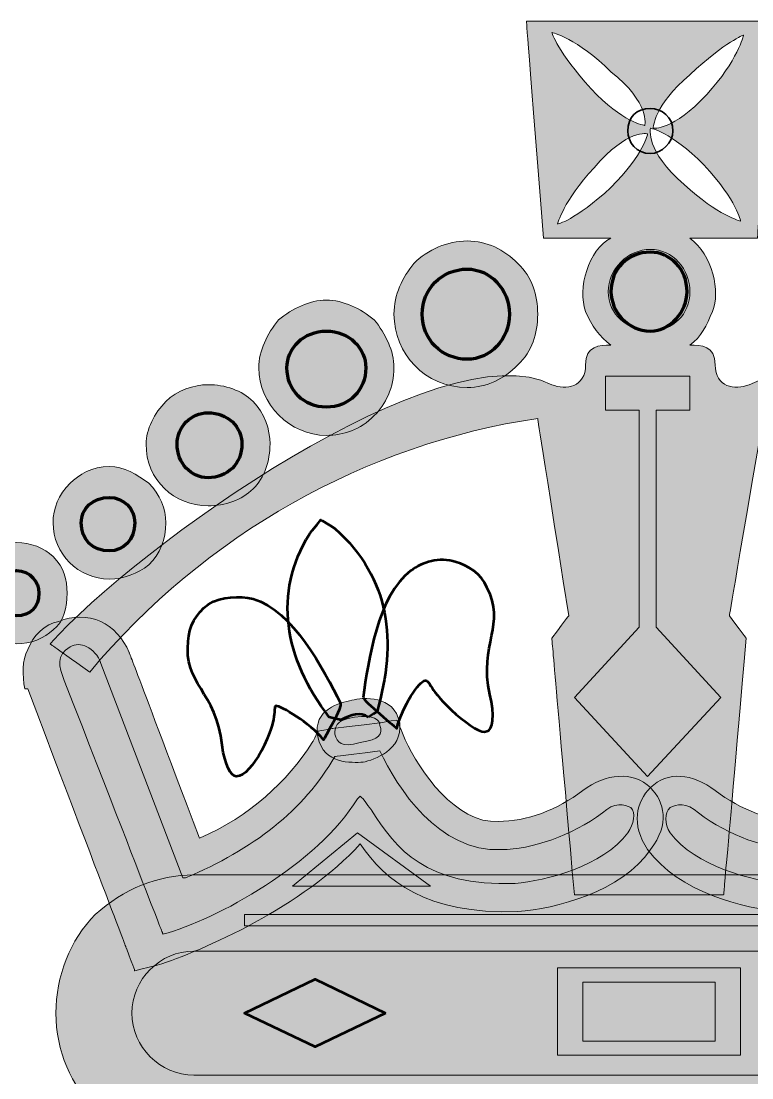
# Model space of a CAD drawing. Header units: inches. Extents: x -3 to 614, y 39 to 752.
# Drawn here: x 203.2 to 322.7, y 579.8 to 752.5 of the extents above; entities that cross this region are included whole.
import ezdxf

# ---------------------------------------------------------------- set-up
doc = ezdxf.new("R2010")
doc.units = ezdxf.units.IN
doc.header["$MEASUREMENT"] = 0
doc.layers.add('Layer 1', color=7, linetype='Continuous')

# ---------------------------------------------------------------- blocks, each defined once
blk = doc.blocks.new('block 2')
at = {"layer": 'Layer 1', "lineweight": 0}
blk.add_open_spline([(380.24, 567.79), (386.23, 567.79), (392.22, 570.56), (396.37, 574.7), (400.51, 578.85), (402.81, 584.37), (402.81, 590.36), (402.81, 596.35), (400.51, 602.34), (396.37, 606.48), (392.22, 610.63), (386.23, 612.93), (380.24, 612.93), (231.47, 612.93), (231.47, 612.93), (231.47, 612.93), (225.48, 612.93), (219.96, 610.63), (215.35, 606.48), (211.21, 602.34), (208.9, 596.35), (208.9, 590.36), (208.9, 577.92), (219.04, 567.79), (231.47, 567.79), (231.47, 567.79), (380.24, 567.79), (380.24, 567.79)], degree=3, knots=[0, 0, 0, 0, 1, 1, 1, 2, 2, 2, 3, 3, 3, 4, 4, 4, 5, 5, 5, 6, 6, 6, 7, 7, 7, 8, 8, 8, 9, 9, 9, 9], dxfattribs=at)
blk = doc.blocks.new('block 3')
at = {"layer": 'Layer 1', "true_color": 0xffffff}
h = blk.add_hatch(color=7, dxfattribs=at)
h.dxf.hatch_style = 2
edge = h.paths.add_edge_path()
edge.add_spline(control_points=[(380.24, 567.79), (386.23, 567.79), (392.22, 570.56), (396.37, 574.7), (400.51, 578.85), (402.81, 584.37), (402.81, 590.36), (402.81, 596.35), (400.51, 602.34), (396.37, 606.48), (392.22, 610.63), (386.23, 612.93), (380.24, 612.93), (231.47, 612.93), (231.47, 612.93), (231.47, 612.93), (225.48, 612.93), (219.96, 610.63), (215.35, 606.48), (211.21, 602.34), (208.9, 596.35), (208.9, 590.36), (208.9, 577.92), (219.04, 567.79), (231.47, 567.79), (231.47, 567.79), (380.24, 567.79), (380.24, 567.79)], knot_values=[0, 0, 0, 0, 1, 1, 1, 2, 2, 2, 3, 3, 3, 4, 4, 4, 5, 5, 5, 6, 6, 6, 7, 7, 7, 8, 8, 8, 9, 9, 9, 9], degree=3, periodic=1)
at = {"layer": 'Layer 1', "lineweight": 0}
blk.add_open_spline([(380.24, 567.79), (386.23, 567.79), (392.22, 570.56), (396.37, 574.7), (400.51, 578.85), (402.81, 584.37), (402.81, 590.36), (402.81, 596.35), (400.51, 602.34), (396.37, 606.48), (392.22, 610.63), (386.23, 612.93), (380.24, 612.93), (231.47, 612.93), (231.47, 612.93), (231.47, 612.93), (225.48, 612.93), (219.96, 610.63), (215.35, 606.48), (211.21, 602.34), (208.9, 596.35), (208.9, 590.36), (208.9, 577.92), (219.04, 567.79), (231.47, 567.79), (231.47, 567.79), (380.24, 567.79), (380.24, 567.79)], degree=3, knots=[0, 0, 0, 0, 1, 1, 1, 2, 2, 2, 3, 3, 3, 4, 4, 4, 5, 5, 5, 6, 6, 6, 7, 7, 7, 8, 8, 8, 9, 9, 9, 9], dxfattribs=at)
blk = doc.blocks.new('block 75')
at = {"layer": 'Layer 1', "lineweight": 0}
blk.add_open_spline([(276.15, 692.61), (279.37, 692.61), (282.14, 694), (284.44, 696.3), (286.74, 698.6), (287.66, 701.36), (287.66, 704.59), (287.66, 707.81), (286.74, 710.58), (284.44, 712.88), (282.14, 715.18), (279.37, 716.56), (276.15, 716.56), (272.93, 716.56), (269.7, 715.18), (267.4, 712.88), (265.56, 710.58), (264.17, 707.81), (264.17, 704.59), (264.17, 698.14), (269.24, 692.61), (276.15, 692.61)], degree=3, knots=[0, 0, 0, 0, 1, 1, 1, 2, 2, 2, 3, 3, 3, 4, 4, 4, 5, 5, 5, 6, 6, 6, 7, 7, 7, 7], dxfattribs=at)
blk = doc.blocks.new('block 76')
at = {"layer": 'Layer 1', "true_color": 0xffffff}
h = blk.add_hatch(color=7, dxfattribs=at)
h.dxf.hatch_style = 2
edge = h.paths.add_edge_path()
edge.add_spline(control_points=[(276.15, 692.61), (279.37, 692.61), (282.14, 694), (284.44, 696.3), (286.74, 698.6), (287.66, 701.36), (287.66, 704.59), (287.66, 707.81), (286.74, 710.58), (284.44, 712.88), (282.14, 715.18), (279.37, 716.56), (276.15, 716.56), (272.93, 716.56), (269.7, 715.18), (267.4, 712.88), (265.56, 710.58), (264.17, 707.81), (264.17, 704.59), (264.17, 698.14), (269.24, 692.61), (276.15, 692.61)], knot_values=[0, 0, 0, 0, 1, 1, 1, 2, 2, 2, 3, 3, 3, 4, 4, 4, 5, 5, 5, 6, 6, 6, 7, 7, 7, 7], degree=3, periodic=1)
at = {"layer": 'Layer 1', "lineweight": 0}
blk.add_open_spline([(276.15, 692.61), (279.37, 692.61), (282.14, 694), (284.44, 696.3), (286.74, 698.6), (287.66, 701.36), (287.66, 704.59), (287.66, 707.81), (286.74, 710.58), (284.44, 712.88), (282.14, 715.18), (279.37, 716.56), (276.15, 716.56), (272.93, 716.56), (269.7, 715.18), (267.4, 712.88), (265.56, 710.58), (264.17, 707.81), (264.17, 704.59), (264.17, 698.14), (269.24, 692.61), (276.15, 692.61)], degree=3, knots=[0, 0, 0, 0, 1, 1, 1, 2, 2, 2, 3, 3, 3, 4, 4, 4, 5, 5, 5, 6, 6, 6, 7, 7, 7, 7], dxfattribs=at)
blk = doc.blocks.new('block 77')
at = {"layer": 'Layer 1', "color": 18, "lineweight": 70, "true_color": 0x000000}
blk.add_open_spline([(276.15, 697.22), (279.83, 697.22), (283.06, 700.44), (283.06, 704.59), (283.06, 708.73), (279.83, 711.96), (276.15, 711.96), (272, 711.96), (268.78, 708.73), (268.78, 704.59), (268.78, 700.44), (272, 697.22), (276.15, 697.22)], degree=3, knots=[0, 0, 0, 0, 1, 1, 1, 2, 2, 2, 3, 3, 3, 4, 4, 4, 4], dxfattribs=at)
blk = doc.blocks.new('block 78')
at = {"layer": 'Layer 1', "lineweight": 0}
blk.add_open_spline([(253.12, 684.78), (255.88, 684.78), (258.65, 685.7), (260.95, 688.01), (262.79, 689.85), (264.17, 692.61), (264.17, 695.84), (264.17, 698.6), (262.79, 701.36), (260.95, 703.67), (258.65, 705.51), (255.88, 706.89), (253.12, 706.89), (250.36, 706.89), (247.59, 705.51), (245.29, 703.67), (243.45, 701.36), (242.07, 698.6), (242.07, 695.84), (242.07, 689.85), (247.13, 684.78), (253.12, 684.78)], degree=3, knots=[0, 0, 0, 0, 1, 1, 1, 2, 2, 2, 3, 3, 3, 4, 4, 4, 5, 5, 5, 6, 6, 6, 7, 7, 7, 7], dxfattribs=at)
blk = doc.blocks.new('block 79')
at = {"layer": 'Layer 1', "true_color": 0xffffff}
h = blk.add_hatch(color=7, dxfattribs=at)
h.dxf.hatch_style = 2
edge = h.paths.add_edge_path()
edge.add_spline(control_points=[(253.12, 684.78), (255.88, 684.78), (258.65, 685.7), (260.95, 688.01), (262.79, 689.85), (264.17, 692.61), (264.17, 695.84), (264.17, 698.6), (262.79, 701.36), (260.95, 703.67), (258.65, 705.51), (255.88, 706.89), (253.12, 706.89), (250.36, 706.89), (247.59, 705.51), (245.29, 703.67), (243.45, 701.36), (242.07, 698.6), (242.07, 695.84), (242.07, 689.85), (247.13, 684.78), (253.12, 684.78)], knot_values=[0, 0, 0, 0, 1, 1, 1, 2, 2, 2, 3, 3, 3, 4, 4, 4, 5, 5, 5, 6, 6, 6, 7, 7, 7, 7], degree=3, periodic=1)
at = {"layer": 'Layer 1', "lineweight": 0}
blk.add_open_spline([(253.12, 684.78), (255.88, 684.78), (258.65, 685.7), (260.95, 688.01), (262.79, 689.85), (264.17, 692.61), (264.17, 695.84), (264.17, 698.6), (262.79, 701.36), (260.95, 703.67), (258.65, 705.51), (255.88, 706.89), (253.12, 706.89), (250.36, 706.89), (247.59, 705.51), (245.29, 703.67), (243.45, 701.36), (242.07, 698.6), (242.07, 695.84), (242.07, 689.85), (247.13, 684.78), (253.12, 684.78)], degree=3, knots=[0, 0, 0, 0, 1, 1, 1, 2, 2, 2, 3, 3, 3, 4, 4, 4, 5, 5, 5, 6, 6, 6, 7, 7, 7, 7], dxfattribs=at)
blk = doc.blocks.new('block 80')
at = {"layer": 'Layer 1', "color": 18, "lineweight": 70, "true_color": 0x000000}
blk.add_open_spline([(253.12, 689.39), (256.8, 689.39), (259.57, 692.15), (259.57, 695.84), (259.57, 699.06), (256.8, 701.83), (253.12, 701.83), (249.44, 701.83), (246.67, 699.06), (246.67, 695.84), (246.67, 692.15), (249.44, 689.39), (253.12, 689.39)], degree=3, knots=[0, 0, 0, 0, 1, 1, 1, 2, 2, 2, 3, 3, 3, 4, 4, 4, 4], dxfattribs=at)
blk = doc.blocks.new('block 81')
at = {"layer": 'Layer 1', "lineweight": 0}
blk.add_open_spline([(233.77, 673.27), (236.54, 673.27), (239.3, 674.19), (241.14, 676.03), (242.99, 677.87), (243.91, 680.64), (243.91, 683.4), (243.91, 685.7), (242.99, 688.47), (241.14, 690.31), (239.3, 692.15), (236.54, 693.07), (233.77, 693.07), (231.47, 693.07), (228.71, 692.15), (226.87, 690.31), (225.02, 688.47), (223.64, 685.7), (223.64, 683.4), (223.64, 677.41), (228.25, 673.27), (233.77, 673.27)], degree=3, knots=[0, 0, 0, 0, 1, 1, 1, 2, 2, 2, 3, 3, 3, 4, 4, 4, 5, 5, 5, 6, 6, 6, 7, 7, 7, 7], dxfattribs=at)
blk = doc.blocks.new('block 82')
at = {"layer": 'Layer 1', "true_color": 0xffffff}
h = blk.add_hatch(color=7, dxfattribs=at)
h.dxf.hatch_style = 2
edge = h.paths.add_edge_path()
edge.add_spline(control_points=[(233.77, 673.27), (236.54, 673.27), (239.3, 674.19), (241.14, 676.03), (242.99, 677.87), (243.91, 680.64), (243.91, 683.4), (243.91, 685.7), (242.99, 688.47), (241.14, 690.31), (239.3, 692.15), (236.54, 693.07), (233.77, 693.07), (231.47, 693.07), (228.71, 692.15), (226.87, 690.31), (225.02, 688.47), (223.64, 685.7), (223.64, 683.4), (223.64, 677.41), (228.25, 673.27), (233.77, 673.27)], knot_values=[0, 0, 0, 0, 1, 1, 1, 2, 2, 2, 3, 3, 3, 4, 4, 4, 5, 5, 5, 6, 6, 6, 7, 7, 7, 7], degree=3, periodic=1)
at = {"layer": 'Layer 1', "lineweight": 0}
blk.add_open_spline([(233.77, 673.27), (236.54, 673.27), (239.3, 674.19), (241.14, 676.03), (242.99, 677.87), (243.91, 680.64), (243.91, 683.4), (243.91, 685.7), (242.99, 688.47), (241.14, 690.31), (239.3, 692.15), (236.54, 693.07), (233.77, 693.07), (231.47, 693.07), (228.71, 692.15), (226.87, 690.31), (225.02, 688.47), (223.64, 685.7), (223.64, 683.4), (223.64, 677.41), (228.25, 673.27), (233.77, 673.27)], degree=3, knots=[0, 0, 0, 0, 1, 1, 1, 2, 2, 2, 3, 3, 3, 4, 4, 4, 5, 5, 5, 6, 6, 6, 7, 7, 7, 7], dxfattribs=at)
blk = doc.blocks.new('block 83')
at = {"layer": 'Layer 1', "color": 18, "lineweight": 70, "true_color": 0x000000}
blk.add_open_spline([(233.77, 677.87), (237, 677.87), (239.3, 680.18), (239.3, 683.4), (239.3, 686.16), (237, 688.47), (233.77, 688.47), (231.01, 688.47), (228.71, 686.16), (228.71, 683.4), (228.71, 680.18), (231.01, 677.87), (233.77, 677.87)], degree=3, knots=[0, 0, 0, 0, 1, 1, 1, 2, 2, 2, 3, 3, 3, 4, 4, 4, 4], dxfattribs=at)
blk = doc.blocks.new('block 84')
at = {"layer": 'Layer 1', "lineweight": 0}
blk.add_open_spline([(217.65, 661.29), (219.96, 661.29), (222.26, 662.21), (224.1, 663.6), (225.94, 665.44), (226.87, 667.74), (226.87, 670.5), (226.87, 672.81), (225.94, 675.11), (224.1, 676.95), (222.26, 678.33), (219.96, 679.72), (217.65, 679.72), (214.89, 679.72), (212.59, 678.33), (211.21, 676.95), (209.36, 675.11), (208.44, 672.81), (208.44, 670.5), (208.44, 665.44), (212.59, 661.29), (217.65, 661.29)], degree=3, knots=[0, 0, 0, 0, 1, 1, 1, 2, 2, 2, 3, 3, 3, 4, 4, 4, 5, 5, 5, 6, 6, 6, 7, 7, 7, 7], dxfattribs=at)
blk = doc.blocks.new('block 85')
at = {"layer": 'Layer 1', "true_color": 0xffffff}
h = blk.add_hatch(color=7, dxfattribs=at)
h.dxf.hatch_style = 2
edge = h.paths.add_edge_path()
edge.add_spline(control_points=[(217.65, 661.29), (219.96, 661.29), (222.26, 662.21), (224.1, 663.6), (225.94, 665.44), (226.87, 667.74), (226.87, 670.5), (226.87, 672.81), (225.94, 675.11), (224.1, 676.95), (222.26, 678.33), (219.96, 679.72), (217.65, 679.72), (214.89, 679.72), (212.59, 678.33), (211.21, 676.95), (209.36, 675.11), (208.44, 672.81), (208.44, 670.5), (208.44, 665.44), (212.59, 661.29), (217.65, 661.29)], knot_values=[0, 0, 0, 0, 1, 1, 1, 2, 2, 2, 3, 3, 3, 4, 4, 4, 5, 5, 5, 6, 6, 6, 7, 7, 7, 7], degree=3, periodic=1)
at = {"layer": 'Layer 1', "lineweight": 0}
blk.add_open_spline([(217.65, 661.29), (219.96, 661.29), (222.26, 662.21), (224.1, 663.6), (225.94, 665.44), (226.87, 667.74), (226.87, 670.5), (226.87, 672.81), (225.94, 675.11), (224.1, 676.95), (222.26, 678.33), (219.96, 679.72), (217.65, 679.72), (214.89, 679.72), (212.59, 678.33), (211.21, 676.95), (209.36, 675.11), (208.44, 672.81), (208.44, 670.5), (208.44, 665.44), (212.59, 661.29), (217.65, 661.29)], degree=3, knots=[0, 0, 0, 0, 1, 1, 1, 2, 2, 2, 3, 3, 3, 4, 4, 4, 5, 5, 5, 6, 6, 6, 7, 7, 7, 7], dxfattribs=at)
blk = doc.blocks.new('block 86')
at = {"layer": 'Layer 1', "color": 18, "lineweight": 70, "true_color": 0x000000}
blk.add_open_spline([(217.65, 665.9), (219.96, 665.9), (221.8, 667.74), (221.8, 670.5), (221.8, 672.81), (219.96, 674.65), (217.65, 674.65), (214.89, 674.65), (213.05, 672.81), (213.05, 670.5), (213.05, 667.74), (214.89, 665.9), (217.65, 665.9)], degree=3, knots=[0, 0, 0, 0, 1, 1, 1, 2, 2, 2, 3, 3, 3, 4, 4, 4, 4], dxfattribs=at)
blk = doc.blocks.new('block 87')
at = {"layer": 'Layer 1', "lineweight": 0}
blk.add_open_spline([(202.45, 650.7), (204.76, 650.7), (207.06, 651.62), (208.44, 653), (210.28, 654.38), (210.74, 656.69), (210.74, 658.99), (210.74, 661.29), (210.28, 663.14), (208.44, 664.98), (207.06, 666.36), (204.76, 667.28), (202.45, 667.28), (200.61, 667.28), (198.31, 666.36), (196.93, 664.98), (195.08, 663.14), (194.16, 661.29), (194.16, 658.99), (194.16, 654.38), (197.85, 650.7), (202.45, 650.7)], degree=3, knots=[0, 0, 0, 0, 1, 1, 1, 2, 2, 2, 3, 3, 3, 4, 4, 4, 5, 5, 5, 6, 6, 6, 7, 7, 7, 7], dxfattribs=at)
blk = doc.blocks.new('block 88')
at = {"layer": 'Layer 1', "true_color": 0xffffff}
h = blk.add_hatch(color=7, dxfattribs=at)
h.dxf.hatch_style = 2
edge = h.paths.add_edge_path()
edge.add_spline(control_points=[(202.45, 650.7), (204.76, 650.7), (207.06, 651.62), (208.44, 653), (210.28, 654.38), (210.74, 656.69), (210.74, 658.99), (210.74, 661.29), (210.28, 663.14), (208.44, 664.98), (207.06, 666.36), (204.76, 667.28), (202.45, 667.28), (200.61, 667.28), (198.31, 666.36), (196.93, 664.98), (195.08, 663.14), (194.16, 661.29), (194.16, 658.99), (194.16, 654.38), (197.85, 650.7), (202.45, 650.7)], knot_values=[0, 0, 0, 0, 1, 1, 1, 2, 2, 2, 3, 3, 3, 4, 4, 4, 5, 5, 5, 6, 6, 6, 7, 7, 7, 7], degree=3, periodic=1)
at = {"layer": 'Layer 1', "lineweight": 0}
blk.add_open_spline([(202.45, 650.7), (204.76, 650.7), (207.06, 651.62), (208.44, 653), (210.28, 654.38), (210.74, 656.69), (210.74, 658.99), (210.74, 661.29), (210.28, 663.14), (208.44, 664.98), (207.06, 666.36), (204.76, 667.28), (202.45, 667.28), (200.61, 667.28), (198.31, 666.36), (196.93, 664.98), (195.08, 663.14), (194.16, 661.29), (194.16, 658.99), (194.16, 654.38), (197.85, 650.7), (202.45, 650.7)], degree=3, knots=[0, 0, 0, 0, 1, 1, 1, 2, 2, 2, 3, 3, 3, 4, 4, 4, 5, 5, 5, 6, 6, 6, 7, 7, 7, 7], dxfattribs=at)
blk = doc.blocks.new('block 89')
at = {"layer": 'Layer 1', "color": 18, "lineweight": 70, "true_color": 0x000000}
blk.add_open_spline([(202.45, 655.3), (204.76, 655.3), (206.14, 656.69), (206.14, 658.99), (206.14, 660.83), (204.76, 662.67), (202.45, 662.67), (200.61, 662.67), (199.23, 660.83), (199.23, 658.99), (199.23, 656.69), (200.61, 655.3), (202.45, 655.3)], degree=3, knots=[0, 0, 0, 0, 1, 1, 1, 2, 2, 2, 3, 3, 3, 4, 4, 4, 4], dxfattribs=at)
blk = doc.blocks.new('block 95')
at = {"layer": 'Layer 1', "lineweight": 0}
blk.add_open_spline([(306.09, 627.21), (308.85, 629.97), (313, 629.51), (316.68, 626.75), (320.83, 623.52), (325.89, 621.68), (330.5, 621.68), (337.41, 621.22), (343.4, 629.97), (345.7, 635.04), (347.08, 638.26), (347.08, 638.26), (347.08, 638.26), (350.31, 637.8), (350.31, 637.8), (350.31, 637.8), (358.14, 636.88), (358.14, 636.88), (358.14, 636.88), (359.98, 636.42), (359.98, 636.42), (359.98, 636.42), (360.9, 634.58), (360.9, 634.58), (360.9, 634.58), (365.04, 628.13), (371.49, 622.6), (379.32, 618.92), (391.3, 649.32), (391.3, 649.32), (391.3, 649.32), (392.22, 651.62), (393.6, 653.46), (395.9, 654.38), (397.75, 655.3), (400.51, 655.3), (402.81, 654.38), (404.66, 653.92), (406.5, 652.08), (407.42, 649.78), (408.34, 647.94), (408.8, 645.63), (407.88, 643.33), (391.3, 600.95), (391.3, 600.95), (391.3, 600.95), (389.92, 597.27), (389.92, 597.27), (389.92, 597.27), (386.23, 598.19), (386.23, 598.19), (386.23, 598.19), (379.32, 600.49), (362.74, 607.86), (353.53, 618), (348.92, 612.01), (342.94, 606.48), (327.74, 606.94), (321.29, 607.4), (310.69, 610.17), (305.63, 617.08), (302.86, 621.22), (303.79, 624.91), (306.09, 627.21)], degree=3, knots=[0, 0, 0, 0, 1, 1, 1, 2, 2, 2, 3, 3, 3, 4, 4, 4, 5, 5, 5, 6, 6, 6, 7, 7, 7, 8, 8, 8, 9, 9, 9, 10, 10, 10, 11, 11, 11, 12, 12, 12, 13, 13, 13, 14, 14, 14, 15, 15, 15, 16, 16, 16, 17, 17, 17, 18, 18, 18, 19, 19, 19, 20, 20, 20, 21, 21, 21, 21], dxfattribs=at)
blk = doc.blocks.new('block 96')
at = {"layer": 'Layer 1', "true_color": 0xffffff}
h = blk.add_hatch(color=7, dxfattribs=at)
h.dxf.hatch_style = 2
edge = h.paths.add_edge_path()
edge.add_spline(control_points=[(306.09, 627.21), (308.85, 629.97), (313, 629.51), (316.68, 626.75), (320.83, 623.52), (325.89, 621.68), (330.5, 621.68), (337.41, 621.22), (343.4, 629.97), (345.7, 635.04), (347.08, 638.26), (347.08, 638.26), (347.08, 638.26), (350.31, 637.8), (350.31, 637.8), (350.31, 637.8), (358.14, 636.88), (358.14, 636.88), (358.14, 636.88), (359.98, 636.42), (359.98, 636.42), (359.98, 636.42), (360.9, 634.58), (360.9, 634.58), (360.9, 634.58), (365.04, 628.13), (371.49, 622.6), (379.32, 618.92), (391.3, 649.32), (391.3, 649.32), (391.3, 649.32), (392.22, 651.62), (393.6, 653.46), (395.9, 654.38), (397.75, 655.3), (400.51, 655.3), (402.81, 654.38), (404.66, 653.92), (406.5, 652.08), (407.42, 649.78), (408.34, 647.94), (408.8, 645.63), (407.88, 643.33), (391.3, 600.95), (391.3, 600.95), (391.3, 600.95), (389.92, 597.27), (389.92, 597.27), (389.92, 597.27), (386.23, 598.19), (386.23, 598.19), (386.23, 598.19), (379.32, 600.49), (362.74, 607.86), (353.53, 618), (348.92, 612.01), (342.94, 606.48), (327.74, 606.94), (321.29, 607.4), (310.69, 610.17), (305.63, 617.08), (302.86, 621.22), (303.79, 624.91), (306.09, 627.21)], knot_values=[0, 0, 0, 0, 1, 1, 1, 2, 2, 2, 3, 3, 3, 4, 4, 4, 5, 5, 5, 6, 6, 6, 7, 7, 7, 8, 8, 8, 9, 9, 9, 10, 10, 10, 11, 11, 11, 12, 12, 12, 13, 13, 13, 14, 14, 14, 15, 15, 15, 16, 16, 16, 17, 17, 17, 18, 18, 18, 19, 19, 19, 20, 20, 20, 21, 21, 21, 21], degree=3, periodic=1)
at = {"layer": 'Layer 1', "lineweight": 0}
blk.add_open_spline([(306.09, 627.21), (308.85, 629.97), (313, 629.51), (316.68, 626.75), (320.83, 623.52), (325.89, 621.68), (330.5, 621.68), (337.41, 621.22), (343.4, 629.97), (345.7, 635.04), (347.08, 638.26), (347.08, 638.26), (347.08, 638.26), (350.31, 637.8), (350.31, 637.8), (350.31, 637.8), (358.14, 636.88), (358.14, 636.88), (358.14, 636.88), (359.98, 636.42), (359.98, 636.42), (359.98, 636.42), (360.9, 634.58), (360.9, 634.58), (360.9, 634.58), (365.04, 628.13), (371.49, 622.6), (379.32, 618.92), (391.3, 649.32), (391.3, 649.32), (391.3, 649.32), (392.22, 651.62), (393.6, 653.46), (395.9, 654.38), (397.75, 655.3), (400.51, 655.3), (402.81, 654.38), (404.66, 653.92), (406.5, 652.08), (407.42, 649.78), (408.34, 647.94), (408.8, 645.63), (407.88, 643.33), (391.3, 600.95), (391.3, 600.95), (391.3, 600.95), (389.92, 597.27), (389.92, 597.27), (389.92, 597.27), (386.23, 598.19), (386.23, 598.19), (386.23, 598.19), (379.32, 600.49), (362.74, 607.86), (353.53, 618), (348.92, 612.01), (342.94, 606.48), (327.74, 606.94), (321.29, 607.4), (310.69, 610.17), (305.63, 617.08), (302.86, 621.22), (303.79, 624.91), (306.09, 627.21)], degree=3, knots=[0, 0, 0, 0, 1, 1, 1, 2, 2, 2, 3, 3, 3, 4, 4, 4, 5, 5, 5, 6, 6, 6, 7, 7, 7, 8, 8, 8, 9, 9, 9, 10, 10, 10, 11, 11, 11, 12, 12, 12, 13, 13, 13, 14, 14, 14, 15, 15, 15, 16, 16, 16, 17, 17, 17, 18, 18, 18, 19, 19, 19, 20, 20, 20, 21, 21, 21, 21], dxfattribs=at)
blk = doc.blocks.new('block 97')
at = {"layer": 'Layer 1', "lineweight": 0}
blk.add_open_spline([(306.09, 627.21), (303.32, 629.97), (298.72, 629.51), (295.03, 626.75), (290.89, 623.52), (285.82, 621.68), (281.22, 621.68), (274.31, 621.22), (268.32, 629.97), (266.02, 635.04), (264.63, 638.26), (264.63, 638.26), (264.63, 638.26), (261.87, 637.8), (261.87, 637.8), (261.87, 637.8), (254.04, 636.88), (254.04, 636.88), (254.04, 636.88), (251.74, 636.42), (251.74, 636.42), (251.74, 636.42), (250.82, 634.58), (250.82, 634.58), (250.82, 634.58), (246.67, 628.13), (240.68, 622.6), (232.39, 618.92), (220.88, 649.32), (220.88, 649.32), (220.88, 649.32), (219.96, 651.62), (218.11, 653.46), (216.27, 654.38), (213.97, 655.3), (211.67, 655.3), (209.36, 654.38), (207.06, 653.92), (205.22, 652.08), (204.3, 649.78), (203.38, 647.94), (203.38, 645.63), (203.84, 643.33), (204.3, 643.33), (204.3, 643.33), (204.3, 643.33), (220.42, 600.95), (220.42, 600.95), (220.42, 600.95), (221.8, 597.27), (221.8, 597.27), (221.8, 597.27), (225.48, 598.19), (225.48, 598.19), (225.48, 598.19), (232.85, 600.49), (249.44, 607.86), (258.65, 618), (262.79, 612.01), (269.24, 606.48), (284.44, 606.94), (290.43, 607.4), (301.48, 610.17), (306.09, 617.08), (309.31, 621.22), (308.39, 624.91), (306.09, 627.21)], degree=3, knots=[0, 0, 0, 0, 1, 1, 1, 2, 2, 2, 3, 3, 3, 4, 4, 4, 5, 5, 5, 6, 6, 6, 7, 7, 7, 8, 8, 8, 9, 9, 9, 10, 10, 10, 11, 11, 11, 12, 12, 12, 13, 13, 13, 14, 14, 14, 15, 15, 15, 16, 16, 16, 17, 17, 17, 18, 18, 18, 19, 19, 19, 20, 20, 20, 21, 21, 21, 22, 22, 22, 22], dxfattribs=at)
blk = doc.blocks.new('block 98')
at = {"layer": 'Layer 1', "true_color": 0xffffff}
h = blk.add_hatch(color=7, dxfattribs=at)
h.dxf.hatch_style = 2
edge = h.paths.add_edge_path()
edge.add_spline(control_points=[(306.09, 627.21), (303.32, 629.97), (298.72, 629.51), (295.03, 626.75), (290.89, 623.52), (285.82, 621.68), (281.22, 621.68), (274.31, 621.22), (268.32, 629.97), (266.02, 635.04), (264.63, 638.26), (264.63, 638.26), (264.63, 638.26), (261.87, 637.8), (261.87, 637.8), (261.87, 637.8), (254.04, 636.88), (254.04, 636.88), (254.04, 636.88), (251.74, 636.42), (251.74, 636.42), (251.74, 636.42), (250.82, 634.58), (250.82, 634.58), (250.82, 634.58), (246.67, 628.13), (240.68, 622.6), (232.39, 618.92), (220.88, 649.32), (220.88, 649.32), (220.88, 649.32), (219.96, 651.62), (218.11, 653.46), (216.27, 654.38), (213.97, 655.3), (211.67, 655.3), (209.36, 654.38), (207.06, 653.92), (205.22, 652.08), (204.3, 649.78), (203.38, 647.94), (203.38, 645.63), (203.84, 643.33), (204.3, 643.33), (204.3, 643.33), (204.3, 643.33), (220.42, 600.95), (220.42, 600.95), (220.42, 600.95), (221.8, 597.27), (221.8, 597.27), (221.8, 597.27), (225.48, 598.19), (225.48, 598.19), (225.48, 598.19), (232.85, 600.49), (249.44, 607.86), (258.65, 618), (262.79, 612.01), (269.24, 606.48), (284.44, 606.94), (290.43, 607.4), (301.48, 610.17), (306.09, 617.08), (309.31, 621.22), (308.39, 624.91), (306.09, 627.21)], knot_values=[0, 0, 0, 0, 1, 1, 1, 2, 2, 2, 3, 3, 3, 4, 4, 4, 5, 5, 5, 6, 6, 6, 7, 7, 7, 8, 8, 8, 9, 9, 9, 10, 10, 10, 11, 11, 11, 12, 12, 12, 13, 13, 13, 14, 14, 14, 15, 15, 15, 16, 16, 16, 17, 17, 17, 18, 18, 18, 19, 19, 19, 20, 20, 20, 21, 21, 21, 22, 22, 22, 22], degree=3, periodic=1)
at = {"layer": 'Layer 1', "lineweight": 0}
blk.add_open_spline([(306.09, 627.21), (303.32, 629.97), (298.72, 629.51), (295.03, 626.75), (290.89, 623.52), (285.82, 621.68), (281.22, 621.68), (274.31, 621.22), (268.32, 629.97), (266.02, 635.04), (264.63, 638.26), (264.63, 638.26), (264.63, 638.26), (261.87, 637.8), (261.87, 637.8), (261.87, 637.8), (254.04, 636.88), (254.04, 636.88), (254.04, 636.88), (251.74, 636.42), (251.74, 636.42), (251.74, 636.42), (250.82, 634.58), (250.82, 634.58), (250.82, 634.58), (246.67, 628.13), (240.68, 622.6), (232.39, 618.92), (220.88, 649.32), (220.88, 649.32), (220.88, 649.32), (219.96, 651.62), (218.11, 653.46), (216.27, 654.38), (213.97, 655.3), (211.67, 655.3), (209.36, 654.38), (207.06, 653.92), (205.22, 652.08), (204.3, 649.78), (203.38, 647.94), (203.38, 645.63), (203.84, 643.33), (204.3, 643.33), (204.3, 643.33), (204.3, 643.33), (220.42, 600.95), (220.42, 600.95), (220.42, 600.95), (221.8, 597.27), (221.8, 597.27), (221.8, 597.27), (225.48, 598.19), (225.48, 598.19), (225.48, 598.19), (232.85, 600.49), (249.44, 607.86), (258.65, 618), (262.79, 612.01), (269.24, 606.48), (284.44, 606.94), (290.43, 607.4), (301.48, 610.17), (306.09, 617.08), (309.31, 621.22), (308.39, 624.91), (306.09, 627.21)], degree=3, knots=[0, 0, 0, 0, 1, 1, 1, 2, 2, 2, 3, 3, 3, 4, 4, 4, 5, 5, 5, 6, 6, 6, 7, 7, 7, 8, 8, 8, 9, 9, 9, 10, 10, 10, 11, 11, 11, 12, 12, 12, 13, 13, 13, 14, 14, 14, 15, 15, 15, 16, 16, 16, 17, 17, 17, 18, 18, 18, 19, 19, 19, 20, 20, 20, 21, 21, 21, 22, 22, 22, 22], dxfattribs=at)
blk = doc.blocks.new('block 99')
at = {"layer": 'Layer 1', "lineweight": 0}
blk.add_open_spline([(231.47, 580.23), (225.94, 580.23), (221.34, 584.83), (221.34, 590.36), (221.34, 595.89), (225.94, 600.49), (231.47, 600.49), (380.24, 600.49), (380.24, 600.49), (380.24, 600.49), (385.77, 600.49), (390.38, 595.89), (390.38, 590.36), (390.38, 584.83), (385.77, 580.23), (380.24, 580.23), (380.24, 580.23), (231.47, 580.23), (231.47, 580.23)], degree=3, knots=[0, 0, 0, 0, 1, 1, 1, 2, 2, 2, 3, 3, 3, 4, 4, 4, 5, 5, 5, 6, 6, 6, 6], dxfattribs=at)
blk = doc.blocks.new('block 101')
at = {"layer": 'Layer 1', "color": 7, "lineweight": 53, "true_color": 0xffffff}
blk.add_lwpolyline([(262.79, 590.36), (251.28, 584.83), (239.76, 590.36), (251.28, 595.89), (262.79, 590.36)], dxfattribs=at)
blk = doc.blocks.new('block 102')
at = {"layer": 'Layer 1', "lineweight": 0}
blk.add_lwpolyline([(290.89, 583.45), (290.89, 597.73), (320.83, 597.73), (320.83, 583.45), (290.89, 583.45)], dxfattribs=at)
blk = doc.blocks.new('block 103')
at = {"layer": 'Layer 1', "true_color": 0xffffff}
h = blk.add_hatch(color=7, dxfattribs=at)
h.dxf.hatch_style = 2
h.paths.add_polyline_path([(290.89, 583.45), (290.89, 597.73), (320.83, 597.73), (320.83, 583.45)])
at = {"layer": 'Layer 1', "lineweight": 0}
blk.add_lwpolyline([(290.89, 583.45), (290.89, 597.73), (320.83, 597.73), (320.83, 583.45), (290.89, 583.45), (290.89, 583.45)], dxfattribs=at)
blk = doc.blocks.new('block 104')
at = {"layer": 'Layer 1', "lineweight": 0}
blk.add_lwpolyline([(295.03, 585.75), (295.03, 595.43), (316.68, 595.43), (316.68, 585.75), (295.03, 585.75)], dxfattribs=at)
blk = doc.blocks.new('block 117')
at = {"layer": 'Layer 1', "lineweight": 0}
blk.add_lwpolyline([(258.19, 619.84), (247.59, 611.09), (270.16, 611.09), (258.19, 619.84)], dxfattribs=at)
blk = doc.blocks.new('block 118')
at = {"layer": 'Layer 1', "true_color": 0xffffff}
h = blk.add_hatch(color=7, dxfattribs=at)
h.dxf.hatch_style = 2
h.paths.add_polyline_path([(258.19, 619.84), (247.59, 611.09), (270.16, 611.09)])
at = {"layer": 'Layer 1', "lineweight": 0}
blk.add_lwpolyline([(258.19, 619.84), (247.59, 611.09), (270.16, 611.09), (258.19, 619.84), (258.19, 619.84)], dxfattribs=at)
blk = doc.blocks.new('block 119')
at = {"layer": 'Layer 1', "lineweight": 0}
blk.add_open_spline([(306.09, 701.83), (302.4, 701.83), (299.18, 704.59), (299.18, 708.27), (299.18, 711.96), (302.4, 715.18), (306.09, 715.18), (309.77, 715.18), (312.54, 711.96), (312.54, 708.27), (312.54, 704.59), (309.77, 701.83), (306.09, 701.83)], degree=3, knots=[0, 0, 0, 0, 1, 1, 1, 2, 2, 2, 3, 3, 3, 4, 4, 4, 4], dxfattribs=at)
blk = doc.blocks.new('block 120')
at = {"layer": 'Layer 1', "true_color": 0xe3b72f}
h = blk.add_hatch(color=40, dxfattribs=at)
h.dxf.hatch_style = 2
edge = h.paths.add_edge_path()
edge.add_spline(control_points=[(306.09, 701.83), (302.4, 701.83), (299.18, 704.59), (299.18, 708.27), (299.18, 711.96), (302.4, 715.18), (306.09, 715.18), (309.77, 715.18), (312.54, 711.96), (312.54, 708.27), (312.54, 704.59), (309.77, 701.83), (306.09, 701.83)], knot_values=[0, 0, 0, 0, 1, 1, 1, 2, 2, 2, 3, 3, 3, 4, 4, 4, 4], degree=3, periodic=1)
at = {"layer": 'Layer 1', "lineweight": 0}
blk.add_open_spline([(306.09, 701.83), (302.4, 701.83), (299.18, 704.59), (299.18, 708.27), (299.18, 711.96), (302.4, 715.18), (306.09, 715.18), (309.77, 715.18), (312.54, 711.96), (312.54, 708.27), (312.54, 704.59), (309.77, 701.83), (306.09, 701.83)], degree=3, knots=[0, 0, 0, 0, 1, 1, 1, 2, 2, 2, 3, 3, 3, 4, 4, 4, 4], dxfattribs=at)
blk = doc.blocks.new('block 124')
at = {"layer": 'Layer 1', "color": 7, "lineweight": 53, "true_color": 0xffffff}
blk.add_open_spline([(260.03, 638.72), (261.41, 639.64), (261.41, 639.64), (261.41, 639.64), (264.63, 651.16), (263.71, 661.29), (254.5, 669.58), (252.2, 670.97), (252.2, 670.97), (252.2, 670.97), (250.36, 668.66), (250.36, 668.66), (250.36, 668.66), (244.37, 658.99), (246.21, 648.4), (253.58, 638.72), (255.42, 638.26), (255.42, 638.26), (255.42, 638.26), (257.27, 639.18), (258.65, 639.64), (260.03, 638.72)], degree=3, knots=[0, 0, 0, 0, 1, 1, 1, 2, 2, 2, 3, 3, 3, 4, 4, 4, 5, 5, 5, 6, 6, 6, 7, 7, 7, 7], dxfattribs=at)
blk = doc.blocks.new('block 125')
at = {"layer": 'Layer 1', "color": 7, "lineweight": 53, "true_color": 0xffffff}
blk.add_open_spline([(255.42, 641.03), (252.66, 646.55), (247.59, 656.23), (241.14, 658.07), (238.84, 658.53), (236.08, 658.53), (233.77, 657.15), (231.93, 655.77), (230.55, 653.46), (230.55, 651.16), (229.63, 644.25), (235.16, 642.87), (236.08, 634.12), (236.54, 630.89), (237.46, 629.05), (238.38, 629.05), (239.76, 629.05), (241.14, 630.89), (242.53, 633.2), (245.29, 638.72), (244.37, 640.11), (244.83, 640.57), (245.75, 640.57), (250.36, 637.8), (252.66, 635.04), (252.66, 635.04), (255.88, 640.57), (255.42, 641.03)], degree=3, knots=[0, 0, 0, 0, 1, 1, 1, 2, 2, 2, 3, 3, 3, 4, 4, 4, 5, 5, 5, 6, 6, 6, 7, 7, 7, 8, 8, 8, 9, 9, 9, 9], dxfattribs=at)
blk = doc.blocks.new('block 126')
at = {"layer": 'Layer 1', "color": 7, "lineweight": 53, "true_color": 0xffffff}
blk.add_open_spline([(259.11, 641.95), (260.03, 647.94), (261.41, 658.53), (266.94, 662.67), (268.78, 664.06), (271.54, 664.98), (274.31, 664.06), (276.15, 663.6), (278.45, 662.21), (279.37, 659.91), (282.6, 653.92), (277.99, 650.7), (279.83, 642.41), (280.76, 639.18), (280.3, 636.42), (279.37, 636.42), (278.45, 635.96), (276.61, 637.34), (274.31, 639.18), (269.7, 643.33), (270.16, 644.71), (269.24, 644.71), (268.32, 644.71), (265.56, 640.57), (264.63, 636.88), (264.63, 636.88), (259.11, 641.49), (259.11, 641.95)], degree=3, knots=[0, 0, 0, 0, 1, 1, 1, 2, 2, 2, 3, 3, 3, 4, 4, 4, 5, 5, 5, 6, 6, 6, 7, 7, 7, 8, 8, 8, 9, 9, 9, 9], dxfattribs=at)
blk = doc.blocks.new('block 127')
at = {"layer": 'Layer 1', "color": 18, "lineweight": 9, "true_color": 0x000000}
blk.add_lwpolyline([(239.76, 604.64), (239.76, 606.48), (372.41, 606.48), (372.41, 604.64), (239.76, 604.64)], dxfattribs=at)
blk = doc.blocks.new('block 128')
at = {"layer": 'Layer 1', "lineweight": 0}
blk.add_open_spline([(289.97, 693.07), (292.27, 692.15), (295.49, 692.61), (295.49, 696.3), (295.49, 699.52), (297.8, 699.52), (299.64, 699.52), (297.8, 700.9), (296.42, 702.75), (295.49, 705.05), (294.11, 708.73), (295.96, 715.18), (299.64, 717.02), (288.59, 717.02), (288.59, 717.02), (288.59, 717.02), (285.82, 752.49), (285.82, 752.49), (285.82, 752.49), (325.89, 752.49), (325.89, 752.49), (325.89, 752.49), (323.59, 717.02), (323.59, 717.02), (323.59, 717.02), (312.54, 717.02), (312.54, 717.02), (312.54, 717.02), (316.22, 714.26), (317.6, 708.27), (316.22, 705.05), (315.3, 702.75), (314.38, 700.9), (312.54, 699.52), (314.38, 699.52), (316.68, 699.52), (316.68, 696.3), (316.68, 692.61), (319.91, 692.15), (322.21, 693.07), (340.17, 702.29), (390.38, 666.36), (403.74, 650.7), (397.75, 646.09), (397.75, 646.09), (397.75, 646.09), (378.86, 668.66), (352.15, 683.4), (324.51, 687.55), (318.99, 655.3), (318.99, 655.3), (318.99, 655.3), (321.75, 651.62), (321.75, 651.62), (321.75, 651.62), (318.06, 609.71), (318.06, 609.71), (318.06, 609.71), (293.65, 609.71), (293.65, 609.71), (293.65, 609.71), (289.97, 651.62), (289.97, 651.62), (289.97, 651.62), (292.73, 655.3), (292.73, 655.3), (292.73, 655.3), (287.66, 687.55), (287.66, 687.55), (287.66, 687.55), (259.57, 683.4), (233.31, 668.66), (214.43, 646.09), (207.98, 650.7), (207.98, 650.7), (207.98, 650.7), (221.8, 666.36), (272, 702.29), (289.97, 693.07)], degree=3, knots=[0, 0, 0, 0, 1, 1, 1, 2, 2, 2, 3, 3, 3, 4, 4, 4, 5, 5, 5, 6, 6, 6, 7, 7, 7, 8, 8, 8, 9, 9, 9, 10, 10, 10, 11, 11, 11, 12, 12, 12, 13, 13, 13, 14, 14, 14, 15, 15, 15, 16, 16, 16, 17, 17, 17, 18, 18, 18, 19, 19, 19, 20, 20, 20, 21, 21, 21, 22, 22, 22, 23, 23, 23, 24, 24, 24, 25, 25, 25, 26, 26, 26, 26], dxfattribs=at)
blk = doc.blocks.new('block 129')
at = {"layer": 'Layer 1', "lineweight": 0}
blk.add_open_spline([(299.64, 744.2), (294.11, 749.73), (289.97, 750.65), (289.97, 750.65), (289.97, 750.65), (290.89, 747.42), (296.42, 741.44), (301.48, 735.91), (305.17, 735.45), (305.17, 735.45), (305.17, 735.45), (306.09, 739.13), (299.64, 744.2)], degree=3, knots=[0, 0, 0, 0, 1, 1, 1, 2, 2, 2, 3, 3, 3, 4, 4, 4, 4], dxfattribs=at)
blk = doc.blocks.new('block 130')
at = {"layer": 'Layer 1', "lineweight": 0}
blk.add_open_spline([(312.54, 743.74), (306.55, 738.67), (306.55, 734.99), (306.55, 734.99), (306.55, 734.99), (309.77, 734.53), (315.3, 740.52), (320.37, 746.04), (321.29, 750.19), (321.29, 750.19), (321.29, 750.19), (318.52, 749.27), (312.54, 743.74)], degree=3, knots=[0, 0, 0, 0, 1, 1, 1, 2, 2, 2, 3, 3, 3, 4, 4, 4, 4], dxfattribs=at)
blk = doc.blocks.new('block 131')
at = {"layer": 'Layer 1', "lineweight": 0}
blk.add_open_spline([(311.62, 725.78), (317.14, 720.71), (320.83, 719.79), (320.83, 719.79), (320.83, 719.79), (320.37, 723.01), (314.84, 729), (309.31, 734.53), (306.09, 734.99), (306.09, 734.99), (306.09, 734.99), (305.17, 731.3), (311.62, 725.78)], degree=3, knots=[0, 0, 0, 0, 1, 1, 1, 2, 2, 2, 3, 3, 3, 4, 4, 4, 4], dxfattribs=at)
blk = doc.blocks.new('block 132')
at = {"layer": 'Layer 1', "lineweight": 0}
blk.add_open_spline([(305.63, 734.07), (305.63, 734.07), (302.4, 734.99), (296.88, 728.54), (291.81, 723.01), (290.89, 719.33), (290.89, 719.33), (290.89, 719.33), (293.65, 719.79), (299.64, 725.32), (305.17, 730.84), (305.63, 734.07), (305.63, 734.07)], degree=3, knots=[0, 0, 0, 0, 1, 1, 1, 2, 2, 2, 3, 3, 3, 4, 4, 4, 4], dxfattribs=at)
blk = doc.blocks.new('block 133')
at = {"layer": 'Layer 1', "true_color": 0xffffff}
h = blk.add_hatch(color=7, dxfattribs=at)
h.dxf.hatch_style = 2
edge = h.paths.add_edge_path()
edge.add_spline(control_points=[(207.98, 650.7), (207.98, 650.7), (207.98, 650.7), (214.43, 646.09), (233.31, 668.66), (259.57, 683.4), (287.66, 687.55), (287.66, 687.55), (287.66, 687.55), (292.73, 655.3), (292.73, 655.3), (292.73, 655.3), (289.97, 651.62), (289.97, 651.62), (289.97, 651.62), (293.65, 609.71), (293.65, 609.71), (293.65, 609.71), (318.06, 609.71), (318.06, 609.71), (318.06, 609.71), (321.75, 651.62), (321.75, 651.62), (321.75, 651.62), (318.99, 655.3), (318.99, 655.3), (318.99, 655.3), (324.51, 687.55), (352.15, 683.4), (378.86, 668.66), (397.75, 646.09), (397.75, 646.09), (397.75, 646.09), (403.74, 650.7), (390.38, 666.36), (340.17, 702.29), (322.21, 693.07), (319.91, 692.15), (316.68, 692.61), (316.68, 696.3), (316.68, 699.52), (314.38, 699.52), (312.54, 699.52), (314.38, 700.9), (315.3, 702.75), (316.22, 705.05), (317.6, 708.27), (316.22, 714.26), (312.54, 717.02), (312.54, 717.02), (312.54, 717.02), (323.59, 717.02), (323.59, 717.02), (323.59, 717.02), (325.89, 752.49), (325.89, 752.49), (325.89, 752.49), (285.82, 752.49), (285.82, 752.49), (285.82, 752.49), (288.59, 717.02), (288.59, 717.02), (288.59, 717.02), (299.64, 717.02), (295.96, 715.18), (294.11, 708.73), (295.49, 705.05), (296.42, 702.75), (297.8, 700.9), (299.64, 699.52), (297.8, 699.52), (295.49, 699.52), (295.49, 696.3), (295.49, 692.61), (292.27, 692.15), (289.97, 693.07), (272, 702.29), (221.8, 666.36), (207.98, 650.7)], knot_values=[0, 0, 0, 0, 1, 1, 1, 2, 2, 2, 3, 3, 3, 4, 4, 4, 5, 5, 5, 6, 6, 6, 7, 7, 7, 8, 8, 8, 9, 9, 9, 10, 10, 10, 11, 11, 11, 12, 12, 12, 13, 13, 13, 14, 14, 14, 15, 15, 15, 16, 16, 16, 17, 17, 17, 18, 18, 18, 19, 19, 19, 20, 20, 20, 21, 21, 21, 22, 22, 22, 23, 23, 23, 24, 24, 24, 25, 25, 25, 26, 26, 26, 26], degree=3, periodic=1)
edge = h.paths.add_edge_path()
edge.add_spline(control_points=[(305.17, 735.45), (305.17, 735.45), (301.48, 735.91), (296.42, 741.44), (290.89, 747.42), (289.97, 750.65), (289.97, 750.65), (289.97, 750.65), (294.11, 749.73), (299.64, 744.2), (306.09, 739.13), (305.17, 735.45), (305.17, 735.45)], knot_values=[0, 0, 0, 0, 1, 1, 1, 2, 2, 2, 3, 3, 3, 4, 4, 4, 4], degree=3, periodic=1)
edge = h.paths.add_edge_path()
edge.add_spline(control_points=[(321.29, 750.19), (321.29, 750.19), (320.37, 746.04), (315.3, 740.52), (309.77, 734.53), (306.55, 734.99), (306.55, 734.99), (306.55, 734.99), (306.55, 738.67), (312.54, 743.74), (318.52, 749.27), (321.29, 750.19), (321.29, 750.19)], knot_values=[0, 0, 0, 0, 1, 1, 1, 2, 2, 2, 3, 3, 3, 4, 4, 4, 4], degree=3, periodic=1)
edge = h.paths.add_edge_path()
edge.add_spline(control_points=[(306.09, 734.99), (306.09, 734.99), (309.31, 734.53), (314.84, 729), (320.37, 723.01), (320.83, 719.79), (320.83, 719.79), (320.83, 719.79), (317.14, 720.71), (311.62, 725.78), (305.17, 731.3), (306.09, 734.99), (306.09, 734.99)], knot_values=[0, 0, 0, 0, 1, 1, 1, 2, 2, 2, 3, 3, 3, 4, 4, 4, 4], degree=3, periodic=1)
edge = h.paths.add_edge_path()
edge.add_spline(control_points=[(299.64, 725.32), (293.65, 719.79), (290.89, 719.33), (290.89, 719.33), (290.89, 719.33), (291.81, 723.01), (296.88, 728.54), (302.4, 734.99), (305.63, 734.07), (305.63, 734.07), (305.63, 734.07), (305.17, 730.84), (299.64, 725.32)], knot_values=[0, 0, 0, 0, 1, 1, 1, 2, 2, 2, 3, 3, 3, 4, 4, 4, 4], degree=3, periodic=1)
at = {"layer": 'Layer 1', "lineweight": 0}
for points, knots in [([(207.98, 650.7), (207.98, 650.7), (207.98, 650.7), (214.43, 646.09), (233.31, 668.66), (259.57, 683.4), (287.66, 687.55), (287.66, 687.55), (287.66, 687.55), (292.73, 655.3), (292.73, 655.3), (292.73, 655.3), (289.97, 651.62), (289.97, 651.62), (289.97, 651.62), (293.65, 609.71), (293.65, 609.71), (293.65, 609.71), (318.06, 609.71), (318.06, 609.71), (318.06, 609.71), (321.75, 651.62), (321.75, 651.62), (321.75, 651.62), (318.99, 655.3), (318.99, 655.3), (318.99, 655.3), (324.51, 687.55), (352.15, 683.4), (378.86, 668.66), (397.75, 646.09), (397.75, 646.09), (397.75, 646.09), (403.74, 650.7), (390.38, 666.36), (340.17, 702.29), (322.21, 693.07), (319.91, 692.15), (316.68, 692.61), (316.68, 696.3), (316.68, 699.52), (314.38, 699.52), (312.54, 699.52), (314.38, 700.9), (315.3, 702.75), (316.22, 705.05), (317.6, 708.27), (316.22, 714.26), (312.54, 717.02), (312.54, 717.02), (312.54, 717.02), (323.59, 717.02), (323.59, 717.02), (323.59, 717.02), (325.89, 752.49), (325.89, 752.49), (325.89, 752.49), (285.82, 752.49), (285.82, 752.49), (285.82, 752.49), (288.59, 717.02), (288.59, 717.02), (288.59, 717.02), (299.64, 717.02), (295.96, 715.18), (294.11, 708.73), (295.49, 705.05), (296.42, 702.75), (297.8, 700.9), (299.64, 699.52), (297.8, 699.52), (295.49, 699.52), (295.49, 696.3), (295.49, 692.61), (292.27, 692.15), (289.97, 693.07), (272, 702.29), (221.8, 666.36), (207.98, 650.7)], [0, 0, 0, 0, 1, 1, 1, 2, 2, 2, 3, 3, 3, 4, 4, 4, 5, 5, 5, 6, 6, 6, 7, 7, 7, 8, 8, 8, 9, 9, 9, 10, 10, 10, 11, 11, 11, 12, 12, 12, 13, 13, 13, 14, 14, 14, 15, 15, 15, 16, 16, 16, 17, 17, 17, 18, 18, 18, 19, 19, 19, 20, 20, 20, 21, 21, 21, 22, 22, 22, 23, 23, 23, 24, 24, 24, 25, 25, 25, 26, 26, 26, 26]), ([(305.17, 735.45), (305.17, 735.45), (301.48, 735.91), (296.42, 741.44), (290.89, 747.42), (289.97, 750.65), (289.97, 750.65), (289.97, 750.65), (294.11, 749.73), (299.64, 744.2), (306.09, 739.13), (305.17, 735.45), (305.17, 735.45)], [0, 0, 0, 0, 1, 1, 1, 2, 2, 2, 3, 3, 3, 4, 4, 4, 4]), ([(321.29, 750.19), (321.29, 750.19), (320.37, 746.04), (315.3, 740.52), (309.77, 734.53), (306.55, 734.99), (306.55, 734.99), (306.55, 734.99), (306.55, 738.67), (312.54, 743.74), (318.52, 749.27), (321.29, 750.19), (321.29, 750.19)], [0, 0, 0, 0, 1, 1, 1, 2, 2, 2, 3, 3, 3, 4, 4, 4, 4]), ([(299.64, 725.32), (293.65, 719.79), (290.89, 719.33), (290.89, 719.33), (290.89, 719.33), (291.81, 723.01), (296.88, 728.54), (302.4, 734.99), (305.63, 734.07), (305.63, 734.07), (305.63, 734.07), (305.17, 730.84), (299.64, 725.32)], [0, 0, 0, 0, 1, 1, 1, 2, 2, 2, 3, 3, 3, 4, 4, 4, 4]), ([(306.09, 734.99), (306.09, 734.99), (309.31, 734.53), (314.84, 729), (320.37, 723.01), (320.83, 719.79), (320.83, 719.79), (320.83, 719.79), (317.14, 720.71), (311.62, 725.78), (305.17, 731.3), (306.09, 734.99), (306.09, 734.99)], [0, 0, 0, 0, 1, 1, 1, 2, 2, 2, 3, 3, 3, 4, 4, 4, 4])]:
    blk.add_open_spline(points, degree=3, knots=knots, dxfattribs=at)
blk = doc.blocks.new('block 134')
at = {"layer": 'Layer 1', "lineweight": 0}
blk.add_lwpolyline([(304.25, 653.46), (304.25, 688.93), (298.72, 688.93), (298.72, 694.46), (312.54, 694.46), (312.54, 688.93), (307.01, 688.93), (307.01, 653.46), (317.6, 641.95), (305.63, 629.05), (293.65, 641.95), (304.25, 653.46)], dxfattribs=at)
blk = doc.blocks.new('block 135')
at = {"layer": 'Layer 1', "color": 7, "lineweight": 35, "true_color": 0xffffff}
blk.add_open_spline([(302.4, 734.53), (302.4, 732.69), (303.79, 730.84), (306.09, 730.84), (307.93, 730.84), (309.77, 732.69), (309.77, 734.53), (309.77, 736.83), (307.93, 738.21), (306.09, 738.21), (303.79, 738.21), (302.4, 736.83), (302.4, 734.53)], degree=3, knots=[0, 0, 0, 0, 1, 1, 1, 2, 2, 2, 3, 3, 3, 4, 4, 4, 4], dxfattribs=at)
blk = doc.blocks.new('block 136')
at = {"layer": 'Layer 1', "lineweight": 0}
blk.add_open_spline([(302.86, 623.98), (301.94, 624.44), (300.1, 624.91), (298.26, 623.06), (293.19, 619.38), (286.74, 617.08), (281.68, 617.08), (271.54, 616.61), (264.63, 627.21), (261.87, 633.2), (254.5, 632.28), (254.5, 632.28), (254.5, 632.28), (249.44, 623.52), (241.14, 617.08), (230.09, 612.47), (229.63, 612.47), (229.63, 612.47), (229.63, 612.47), (229.63, 612.47), (216.27, 647.47), (216.27, 647.47), (215.81, 648.86), (214.89, 649.78), (213.97, 650.24), (213.05, 650.7), (212.13, 650.7), (211.21, 650.24), (208.9, 648.86), (209.36, 647.01), (210.28, 644.71), (226.41, 603.26), (226.41, 603.26), (226.41, 603.26), (235.16, 605.56), (251.74, 614.77), (258.19, 625.37), (258.19, 625.37), (258.65, 625.83), (258.65, 625.83), (259.11, 625.37), (259.11, 625.37), (259.11, 625.37), (260.49, 623.52), (260.49, 623.52), (260.49, 623.52), (264.63, 617.08), (269.24, 611.09), (283.98, 611.55), (289.05, 612.01), (298.26, 614.31), (302.4, 619.84), (303.32, 621.22), (303.79, 623.06), (302.86, 623.98)], degree=3, knots=[0, 0, 0, 0, 1, 1, 1, 2, 2, 2, 3, 3, 3, 4, 4, 4, 5, 5, 5, 6, 6, 6, 7, 7, 7, 8, 8, 8, 9, 9, 9, 10, 10, 10, 11, 11, 11, 12, 12, 12, 13, 13, 13, 14, 14, 14, 15, 15, 15, 16, 16, 16, 17, 17, 17, 18, 18, 18, 18], dxfattribs=at)
blk = doc.blocks.new('block 137')
at = {"layer": 'Layer 1', "lineweight": 0}
blk.add_open_spline([(309.31, 623.98), (310.23, 624.44), (312.08, 624.91), (313.92, 623.06), (318.99, 619.38), (324.97, 617.08), (330.5, 617.08), (340.17, 616.61), (347.08, 626.75), (349.85, 632.74), (357.21, 632.28), (357.21, 632.28), (357.21, 632.28), (362.28, 623.52), (371.03, 617.08), (381.63, 612.47), (382.09, 612.47), (382.09, 612.47), (382.09, 612.47), (382.09, 612.47), (395.44, 647.47), (395.44, 647.47), (395.9, 648.86), (396.83, 649.78), (397.75, 650.24), (398.67, 650.7), (399.59, 650.7), (400.51, 650.24), (402.81, 649.32), (402.81, 647.47), (402.35, 645.63), (386.23, 603.72), (386.23, 603.72), (386.23, 603.72), (377.48, 606.48), (360.44, 614.77), (353.53, 625.37), (353.53, 625.37), (353.53, 625.83), (353.53, 625.83), (353.07, 625.37), (353.07, 625.37), (353.07, 625.37), (351.69, 623.52), (351.69, 623.52), (351.69, 623.52), (347.08, 617.08), (342.94, 611.09), (327.74, 611.55), (322.67, 612.01), (313.46, 614.31), (309.31, 619.84), (308.39, 621.22), (308.39, 623.06), (309.31, 623.98)], degree=3, knots=[0, 0, 0, 0, 1, 1, 1, 2, 2, 2, 3, 3, 3, 4, 4, 4, 5, 5, 5, 6, 6, 6, 7, 7, 7, 8, 8, 8, 9, 9, 9, 10, 10, 10, 11, 11, 11, 12, 12, 12, 13, 13, 13, 14, 14, 14, 15, 15, 15, 16, 16, 16, 17, 17, 17, 18, 18, 18, 18], dxfattribs=at)
blk = doc.blocks.new('block 141')
at = {"layer": 'Layer 1', "color": 7, "lineweight": 9, "true_color": 0xffffff}
blk.add_open_spline([(259.11, 631.35), (257.27, 631.35), (252.66, 630.89), (251.74, 635.5), (250.82, 640.11), (255.42, 641.03), (257.27, 641.49), (259.11, 641.95), (264.17, 642.41), (265.1, 637.8), (265.56, 633.2), (260.95, 631.81), (259.11, 631.35)], degree=3, knots=[0, 0, 0, 0, 1, 1, 1, 2, 2, 2, 3, 3, 3, 4, 4, 4, 4], dxfattribs=at)
blk = doc.blocks.new('block 142')
at = {"layer": 'Layer 1', "true_color": 0xffffff}
h = blk.add_hatch(color=7, dxfattribs=at)
edge = h.paths.add_edge_path()
edge.add_spline(control_points=[(259.11, 631.35), (257.27, 631.35), (252.66, 630.89), (251.74, 635.5), (250.82, 640.11), (255.42, 641.03), (257.27, 641.49), (259.11, 641.95), (264.17, 642.41), (265.1, 637.8), (265.56, 633.2), (260.95, 631.81), (259.11, 631.35)], knot_values=[0, 0, 0, 0, 1, 1, 1, 2, 2, 2, 3, 3, 3, 4, 4, 4, 4], degree=3, periodic=1)
at = {"layer": 'Layer 1', "lineweight": 0}
blk.add_open_spline([(259.11, 631.35), (257.27, 631.35), (252.66, 630.89), (251.74, 635.5), (250.82, 640.11), (255.42, 641.03), (257.27, 641.49), (259.11, 641.95), (264.17, 642.41), (265.1, 637.8), (265.56, 633.2), (260.95, 631.81), (259.11, 631.35)], degree=3, knots=[0, 0, 0, 0, 1, 1, 1, 2, 2, 2, 3, 3, 3, 4, 4, 4, 4], dxfattribs=at)
blk = doc.blocks.new('block 143')
at = {"layer": 'Layer 1', "lineweight": 0}
blk.add_open_spline([(258.65, 634.58), (255.42, 633.66), (254.96, 634.58), (254.5, 635.96), (254.5, 636.88), (254.5, 638.26), (257.73, 638.72), (260.95, 639.18), (261.87, 638.26), (261.87, 637.34), (262.33, 635.96), (261.87, 635.04), (258.65, 634.58)], degree=3, knots=[0, 0, 0, 0, 1, 1, 1, 2, 2, 2, 3, 3, 3, 4, 4, 4, 4], dxfattribs=at)
blk = doc.blocks.new('block 144')
at = {"layer": 'Layer 1', "color": 18, "lineweight": 70, "true_color": 0x000000}
blk.add_open_spline([(306.09, 701.83), (302.4, 701.83), (299.64, 705.05), (299.64, 708.27), (299.64, 711.96), (302.4, 714.72), (306.09, 714.72), (309.31, 714.72), (312.08, 711.96), (312.08, 708.27), (312.08, 705.05), (309.31, 701.83), (306.09, 701.83)], degree=3, knots=[0, 0, 0, 0, 1, 1, 1, 2, 2, 2, 3, 3, 3, 4, 4, 4, 4], dxfattribs=at)

msp = doc.modelspace()

# ---------------------------------------------------------------- block references
at = {"layer": 'Layer 1'}
for name in ['block 128', 'block 133', 'block 129', 'block 130', 'block 135', 'block 132', 'block 131', 'block 75', 'block 76', 'block 119', 'block 120', 'block 144', 'block 77', 'block 78', 'block 79', 'block 80', 'block 134', 'block 81', 'block 82', 'block 83', 'block 84', 'block 85', 'block 86', 'block 124', 'block 87', 'block 88', 'block 126', 'block 89', 'block 125', 'block 97', 'block 98', 'block 95', 'block 96', 'block 136', 'block 137', 'block 141', 'block 142', 'block 143', 'block 117', 'block 118', 'block 2', 'block 3', 'block 127', 'block 99', 'block 102', 'block 103', 'block 101', 'block 104']:
    msp.add_blockref(name, (0, 0), dxfattribs=at)

doc.saveas('drawing.dxf')
